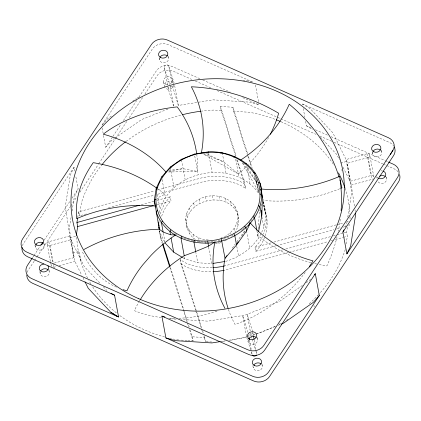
<?xml version="1.0" encoding="UTF-8"?>
<svg xmlns="http://www.w3.org/2000/svg" width="421" height="421" viewBox="0 0 421 421"><rect width="100%" height="100%" fill="white"/><g stroke="black" fill="none" stroke-linecap="round" stroke-linejoin="round"><path stroke-width="0.32" stroke-dasharray="2.1 1.58" d="M310.735 262.562A141.024 118.538 -10.4 0 1 257.778 235.402L257.962 232.787M258.236 228.866L259.562 209.916M340.263 219.157L339.921 221.935A159.717 155.796 -27.6 0 1 338.279 231.361M71.065 217.446L69.318 228.44L73.754 257.699L54.12 263.125M72.091 210.974L74.349 196.744L78.117 188.913L75.643 175.452M77.732 217.489L78.632 211.831L154.591 190.839M86.337 213.957L79.374 215.884L81.49 202.538A137.325 115.433 -10.4 0 1 101.703 165.053M159.37 212.468C168.753 169.447 235.55 157.58 259.404 194.544M225.588 261.399C242.596 256.384 257.857 244.333 263.778 227.235C266.609 217.91 265.035 208.506 263.083 199.196M347.062 221.667L346.651 224.256L345.036 227.614M347.783 217.141L351.682 192.56L346.951 161.338L332.785 132.731L310.151 108.676L302.436 104.019L302.788 105.939M346.13 243.88L347.341 236.255L346.599 232.208L347.493 226.556M349.235 224.33L349.035 225.577L348.825 224.419M195.386 239.433C188.287 235.218 186.182 226.651 185.703 218.952C186.203 207.985 195.386 199.475 205.548 196.754C215.994 194.102 228.277 196.944 234.765 206.006C239.028 213.757 240.459 224.025 235.313 231.739M187.219 228.719C180.446 199.849 228.845 188.15 238.012 215.32M224.551 236.734C233.629 232.066 240.186 221.572 237.265 211.274M257.778 235.402L258.31 232.839M74.822 170.963L74.117 167.116L70.349 174.947L65.318 206.648L70.049 237.865L84.216 266.477L99.751 282.98M156.601 200.049L157.943 197.686L164.821 194.318A151.25 127.137 -10.4 0 0 157.817 188.876M241.817 236.249L245.706 230.176M74.117 167.116L23.487 243.512A11.688 9.825 -10.4 0 0 22.313 245.953M32.554 257.668L33.638 256.031M33.996 255.484L40.148 246.211M44.126 240.207L70.16 200.917M71.97 198.186L78.117 188.913M103.524 135.462L105.692 147.292L112.565 136.925M112.928 136.378L120.885 124.374M123.416 120.553L136.793 100.366M138.962 97.088L156.323 70.896A11.688 9.825 -10.4 0 1 172.226 66.502L199.791 78.68M34.154 261.215L28.344 269.977A11.688 9.825 -10.4 0 0 27.17 272.419M34.517 260.667L36.695 257.384M37.053 256.836L70.444 206.453M70.807 205.906L76.975 196.596M79.879 192.213L98.388 164.285M98.751 163.737L115.08 139.093M115.443 138.546L127.058 121.022M129.236 117.733L142.661 97.472M144.84 94.188L157.18 75.564A11.688 9.825 -10.4 0 1 173.084 71.17L191.708 79.401M232.292 248.127L235.36 243.848M236.891 241.712L245.317 229.945M105.692 147.292L111.665 140.435L114.317 138.577M161.638 216.226A54.056 45.436 -10.4 0 1 166.879 205.527L171.026 200.759L170.284 196.712L166.137 201.48A54.056 45.436 -10.4 0 0 160.343 213.984M275.871 245.796L255.689 251.374L254.947 247.327L259.094 242.559A54.056 45.436 -10.4 0 0 262.499 236.481M255.689 251.374L259.836 246.606A54.056 45.436 -10.4 0 0 265.372 211.695L264.63 207.642L263.057 202.654M310.614 279.097L309.335 280.565L306.151 282.791M111.381 116.043L107.66 118.638L101.693 125.5L152.323 49.099A11.688 9.825 -10.4 0 1 168.226 44.705L252.711 82.042M132.626 101.203L136.346 98.603M114.849 138.209L141.409 119.659L168.421 108.85M302.431 285.391L279.591 301.341L245.001 315.182L207.927 321.149L181.283 319.481M226.293 240.102L222.983 241.675M137.409 97.861L140.409 96.662M252.374 335.626L255.379 334.427M255.979 334.185L275.187 326.501M278.192 325.296L280.591 324.338M168.968 170.858L170.789 170.147L183.135 168.705L197.586 171.436A141.024 118.538 -10.4 0 0 196.833 154.933M220.504 238.297L223.393 237.181M215.231 243.791L218.936 243.238L222.404 241.901M157.754 189.966L198.901 178.593A54.056 45.436 -10.4 0 1 239.696 181.151L245.059 184.387L245.801 188.434L240.444 185.198A54.056 45.436 -10.4 0 0 199.643 182.646L157.233 194.365M108.492 207.832L154.065 195.239M141.267 204.732L153.881 201.243M157.038 200.375L170.284 196.712M157.149 204.595L171.026 200.759M50.373 261.488L47.194 244.18A2.337 1.963 -10.4 0 1 48.852 241.68L69.754 235.907L73.754 257.699M373.806 176.82L369.806 155.023A2.337 1.963 -10.4 0 0 366.965 153.77L346.062 159.543L350.062 181.34L370.964 175.562A2.337 1.963 -10.4 0 1 373.885 177.325M70.049 237.865L76.348 236.123M340.652 163.08L346.951 161.338M47.194 244.18A2.337 1.963 -10.4 0 0 50.036 245.438L70.939 239.66L74.938 261.457L81.863 275.445M369.806 155.023A2.337 1.963 -10.4 0 1 368.149 157.522L347.246 163.301L351.246 185.093L354.598 207.2M72.849 253.121L79.148 251.379L81.206 262.588M53.435 267.33A2.337 1.963 -10.4 0 0 54.035 267.23L56.572 266.53M59.103 265.83L74.938 261.457M351.246 185.093L372.148 179.32A2.337 1.963 -10.4 0 0 373.195 178.757M254.947 247.327L271.345 242.796M273.871 242.096L336.311 224.84M336.937 224.667L343.878 222.751M347.03 221.878L348.293 221.53M276.502 245.622L333.9 229.761M336.421 229.066L340.205 228.019M343.357 227.145L345.883 226.451M282.665 249.874L226.33 265.446A54.056 45.436 -10.4 0 1 224.477 265.925M285.833 249L330.774 236.581M333.306 235.881L336.468 235.007M337.105 234.829L346.599 232.208M288.474 252.521L227.072 269.493A54.056 45.436 -10.4 0 1 223.967 270.266M289.106 252.347L327.717 241.675M330.885 240.801L332.785 240.275M335.316 239.581L342.91 237.481M343.541 237.302L347.341 236.255M169.058 171.41L182.172 168.789M172.463 86.068L178.325 105.445L213.073 99.851L250.111 102.171L259.11 104.897L242.333 97.483M220.936 341.494L225.44 340.768M228.656 340.252L246.674 337.353L251.005 351.061M178.909 318.276L186.061 317.86A143.814 119.08 -52.6 0 0 217.21 311.135M168.516 171.989L197.586 171.436M242.864 80.174L246.111 80.374L251.511 82.011M235.56 156.017L221.188 110.507L220.446 106.46L232.924 107.239L247.695 154.012M221.188 110.507L213.905 110.055A137.325 115.433 -10.4 0 0 201.591 111.128M232.924 107.239L233.666 111.291L249.258 112.265A137.325 115.433 -10.4 0 1 275.687 119.564M183.119 257.836L184.787 258.841L197.738 262.767L211.658 263.641L208.453 246.174M176.083 319.155L170.889 318.829L169.089 318.281M190.139 329.938L192.308 336.8L204.78 337.579L205.527 341.626L203.753 336.016M178.757 339.952L177.457 339.868A137.325 115.433 -10.4 0 1 169.742 338.284M181.356 340.115L187.203 340.478M187.85 340.521L193.05 340.847L192.308 336.8M206.132 341.663L212.81 342.084M208.332 239.975C198.891 239.781 189.487 233.844 186.477 224.672M205.39 243.748L206.622 243.838M203.875 153.612L208.895 154.902L223.977 162.132L238.386 173.989A141.024 118.538 -10.4 0 0 246.874 166.153M199.128 241.765L200.38 242.159M203.164 153.691L222.898 161.585M302.436 104.019L389.32 142.414A11.688 9.825 -10.4 0 1 393.556 145.819M202.785 80.006L230.35 92.188M305.614 121.327L306.435 125.811L311.829 128.195M315.424 129.784L328.606 135.609M331.001 136.667L384.931 160.501M385.531 160.764L387.925 161.822M195.312 80.995L210.932 87.9M216.941 90.552L316.071 134.362M319.676 135.957L331.69 141.267M334.095 142.33L382.757 163.832M383.363 164.101L394.177 168.879A11.688 9.825 -10.4 0 1 398.413 172.284M201.37 152.97L238.386 173.989M306.435 125.811L313.05 129.805M195.681 310.456L180.914 263.704L180.172 259.652L185.529 262.893A54.056 45.436 -10.4 0 0 212.4 267.688M180.914 263.704L186.271 266.94A54.056 45.436 -10.4 0 0 212.505 271.761M320.365 137.072L336.784 154.523L339.384 159.77M103.298 286.754L106.85 290.527M243.006 163.159L256.889 182.619L258.441 186.935M247.89 167.99L256.889 182.619M242.343 162.853L259.504 193.639M343.136 167.347L350.062 181.34M263.046 201.901L263.888 203.596M159.854 232.35L159.67 231.113L159.854 232.35L164.616 241.964M83.021 277.776L84.753 281.275M248.479 156.507L252.221 168.358M254.979 177.088L258.92 189.561M233.666 111.291L247.648 155.565M247.848 156.191L251.195 166.79M253.952 175.52L259.468 192.981M263.209 204.832L265.372 211.695M220.446 106.46L236.002 155.712M237.381 160.075L245.059 184.387M236.744 159.759L245.801 188.434M173.631 106.066L168.316 89.236L164.316 67.444A2.337 1.963 -10.4 0 1 165.974 64.945A2.337 1.963 -10.4 0 1 168.816 66.197L174.126 83.026M252.684 331.764L247.174 314.313L250.469 332.264M251.174 336.111L251.963 338.6M252.158 339.226L255.505 349.819M255.7 350.44L256.684 353.556A2.337 1.963 -10.4 0 1 256.763 354.066M164.316 67.444L169.826 84.889M247.99 332.385L242.675 315.555L246.674 337.353M251.2 351.688L252.184 354.803L251.6 351.598M180.172 259.652L201.827 328.227M202.617 330.722L203.996 335.084M204.19 335.711L204.78 337.579M195.876 311.082L201.391 328.538M201.585 329.159L202.769 332.9M159.122 229.671A54.056 45.436 -10.4 0 0 160.596 236.397L162.764 243.254M170.447 267.577L184.035 310.609M184.23 311.23L187.582 321.833M188.566 324.949L189.35 327.443M159.633 231.213A54.056 45.436 -10.4 0 0 161.338 240.444L162.327 243.559M169.81 267.261L187.14 322.139M187.34 322.76L188.519 326.501M189.503 329.622L193.05 340.847M381.294 150.018L381.615 151.765M386.257 177.062L386.473 178.23M372.19 151.918L372.617 154.254M376.727 176.631L377.048 178.383M368.149 157.522L372.148 179.32M366.965 153.77L370.964 175.562M341.836 169.537L342.073 170.826M345.273 188.255L345.509 189.545A137.325 115.433 -10.4 0 1 349.909 214.105M303.257 108.502L304.904 117.48M255.463 85.026L258.873 103.613M263.183 201.791L265.667 215.326M256.052 179.157L258.568 192.85M261.862 216.804L263.778 227.235M246.98 167L250.063 183.809M256.952 230.903L258.352 238.512M235.671 159.217L238.954 177.104M246.553 230.934L249.758 248.39M238.039 216.994L238.781 221.041M234.765 206.006L235.507 210.058M237.023 222.777L237.77 226.83M257.131 337.358L257.452 339.11M262.094 364.407L262.309 365.575M222.251 152.723L226.003 173.178M230.703 201.559L231.445 205.606M234.297 228.24L235.039 232.287M252.8 332.406L253.389 335.611M254.216 340.094L256.215 350.993M256.331 351.635L256.684 353.556M236.749 246.211L238.581 256.194M250.584 332.906L251.058 335.469M225.361 198.228L226.103 202.275M230.045 232.997L230.255 234.155M248.537 334.932L248.89 336.853M249.479 340.057L251.479 350.956M248.022 339.258L248.453 341.594M252.879 365.723L253.31 368.059M219.094 196.244L219.836 200.291M208.558 153.07L212.089 172.305M212.337 195.739L213.079 199.791M218.725 242.086L218.936 243.238M205.548 196.754L206.295 200.801M194.755 156.017L198.159 174.547M199.191 199.212L199.938 203.259M204.969 241.433L205.285 243.17M174.678 85.574L178.325 105.445M168.332 56.44L168.547 57.609M172.547 79.406L173.405 84.074M168.816 66.197L171.989 83.505M193.697 202.948L194.444 206.995M198.386 237.718L198.701 239.449M170.063 86.173L173.71 106.045M181.525 159.922L185.161 179.746M189.445 207.706L190.187 211.752M193.039 234.386L193.781 238.433M195.676 251.511L197.738 262.767M159.122 57.761L159.548 60.098M163.548 81.89L164.406 86.563A4.673 3.931 -10.4 0 1 167.142 81.758A4.673 3.931 -10.4 0 1 172.942 83.147M186.719 213.168L187.461 217.215M188.976 229.94L189.718 233.987M185.703 218.952L186.45 222.998M170.342 167.705L173.984 187.555M184.445 256.973L184.787 258.841M162.111 179.546L165.39 197.433M157.365 194.539L159.964 208.711M163.374 233.281L164.837 241.254M160.596 236.397L161.338 240.444M102.15 127.989L103.066 132.973M78.632 211.831L79.374 215.884M50.036 245.438L53.567 264.667M53.683 265.309L54.035 267.23M48.852 241.68L52.851 263.478M50.488 262.13L51.194 265.977M44.184 243.785L44.4 244.954M48.936 269.666L49.257 271.419M34.975 245.106L35.401 247.443M39.832 271.571L40.258 273.908M313.892 305.267L314.192 307.03M354.992 209.8L355.287 211.752M261.467 203.869L261.546 206.458M268.619 137.467A141.024 118.538 -10.4 0 1 248.658 164.337M319.171 264.551A141.024 118.538 -10.4 0 0 326.87 265.935A159.717 155.796 -27.6 0 0 337.021 236.97M316.824 264.046A141.024 118.538 -10.4 0 1 313.913 263.372M228.445 309.398A138.588 116.491 -10.4 0 0 235.044 324.48A144.803 137.814 -52.5 0 0 279.333 299.499L285.812 293.9A144.803 137.814 -52.5 0 0 305.462 272.055M339.7 188.776A138.588 116.491 -10.4 0 1 263.32 200.485M350.004 216.726A137.325 115.433 -10.4 0 1 350.025 219.346M345.225 249.6A137.325 115.433 -10.4 0 1 319.029 294.063M318.581 294.547A137.325 115.433 -10.4 0 1 308.656 304.194M288.09 319.244A137.325 115.433 -10.4 0 1 285.817 320.597M280.654 323.475A137.325 115.433 -10.4 0 1 278.965 324.365M275.529 326.091A137.325 115.433 -10.4 0 1 255.647 334.137M255.031 334.337A137.325 115.433 -10.4 0 1 248.201 336.39M246.953 336.726A137.325 115.433 -10.4 0 1 229.029 340.468M225.124 341.005A137.325 115.433 -10.4 0 1 221.22 341.447M164.648 337A137.325 115.433 -10.4 0 1 118.811 314.797M116.333 312.856A137.325 115.433 -10.4 0 1 92.188 286.091M90.81 283.859A137.325 115.433 -10.4 0 1 88.852 280.449M87.621 278.139A137.325 115.433 -10.4 0 1 76.775 237.376M126.079 141.403A137.325 115.433 -10.4 0 1 181.64 114.917M281.007 121.727A137.325 115.433 -10.4 0 1 333.816 164.943M264.63 207.642A54.056 45.436 -10.4 0 1 263.488 234.181M158.912 222.162A54.056 45.436 -10.4 0 1 159.091 220.267M116.449 287.164A145.934 95.504 -53.4 0 1 81.958 250.606M174.468 318.35A143.814 119.08 -52.6 0 1 168.742 318.181M161.201 317.513A143.814 119.08 -52.6 0 1 134.357 310.661A138.651 116.543 -10.4 0 1 139.109 301.625M139.414 301.104A138.651 116.543 -10.4 0 1 140.035 300.062M381.152 150.839A4.673 3.931 -10.4 0 1 377.705 156.896A4.673 3.931 -10.4 0 1 372.627 152.207M377.811 177.762A4.673 3.931 -10.4 0 1 377.079 176.978M381.137 170.858A4.673 3.931 -10.4 0 1 382.336 170.931M261.846 364.644A4.673 3.931 -10.4 0 1 258.994 370.575A4.673 3.931 -10.4 0 1 253.158 367.044M252.679 332.785A2.337 1.963 -10.4 0 1 249.264 334.153M256.989 338.179A4.673 3.931 -10.4 0 1 254.137 344.11A4.673 3.931 -10.4 0 1 248.301 340.578M168.084 56.682A4.673 3.931 -10.4 0 1 164.637 62.74A4.673 3.931 -10.4 0 1 159.559 58.051M159.617 226.84A54.056 45.436 -10.4 0 1 160.101 222.414M173.557 85.089A4.673 3.931 -10.4 0 1 170.089 89.073A4.673 3.931 -10.4 0 1 164.869 87.494M43.937 244.022A4.673 3.931 -10.4 0 1 40.49 250.085A4.673 3.931 -10.4 0 1 35.411 245.396M51.425 266.44A2.337 1.963 -10.4 0 1 51.804 264.041M255.042 214.731A52.593 44.21 -10.4 0 1 254.042 216.41M251.905 219.546A52.593 44.21 -10.4 0 1 250.342 221.546M249.932 222.035A52.593 44.21 -10.4 0 1 249.09 223.004M244.517 227.519A52.593 44.21 -10.4 0 1 243.091 228.724M242.601 229.119A52.593 44.21 -10.4 0 1 240.591 230.645M232.976 235.302A52.593 44.21 -10.4 0 1 231.24 236.149M228.861 237.207A52.593 44.21 -10.4 0 1 225.809 238.391M225.193 238.607A52.593 44.21 -10.4 0 1 223.33 239.217M220.204 240.102A52.593 44.21 -10.4 0 1 209.2 241.87M206.611 241.996A52.593 44.21 -10.4 0 1 194.991 241.207M193.123 240.865A52.593 44.21 -10.4 0 1 181.767 237.281M176.636 234.66A52.593 44.21 -10.4 0 1 173.436 232.613M206.385 153.212A52.593 44.21 -10.4 0 1 207.679 153.118M219.983 153.628A52.593 44.21 -10.4 0 1 221.241 153.823M233.345 157.27A52.593 44.21 -10.4 0 1 234.471 157.749M48.794 270.487A4.673 3.931 -10.4 0 1 45.347 276.55A4.673 3.931 -10.4 0 1 40.269 271.861M386.01 177.304A4.673 3.931 -10.4 0 1 384.284 182.782A4.673 3.931 -10.4 0 1 377.937 181.646M168.316 89.236A2.337 1.963 -10.4 0 1 169.973 86.737A2.337 1.963 -10.4 0 1 172.815 87.994M165.706 84.184A4.673 3.931 -10.4 0 0 172.699 80.422A4.673 3.931 -10.4 0 0 165.737 77.343A4.673 3.931 -10.4 0 0 165.706 84.184"/><path stroke-width="0.63" d="M258.573 231.555L261.751 216.189L262.472 197.923L261.025 189.008A138.588 116.491 -10.4 0 0 339.642 176.357A159.717 155.796 -27.6 0 1 341.121 210.542M260.931 190.313L261.025 189.008L261.062 190.297M194.207 240.228C220.057 244.633 249.532 231.334 258.457 205.659C261.704 194.281 259.894 182.093 253.389 172.2C245.69 161.943 234.139 155.623 221.709 153.06C195.86 148.655 166.384 161.953 157.454 187.634C154.212 199.007 156.023 211.195 162.522 221.088C170.226 231.345 181.777 237.665 194.207 240.228L193.986 242.312L195.676 251.511L184.214 255.731A138.651 116.543 -10.4 0 0 140.346 299.547M76.711 235.407A137.325 115.433 -10.4 0 1 76.69 232.792L77.68 226.556L76.938 222.509L77.632 218.115M181.604 236.413L181.035 238.386L184.214 255.731M208.169 152.213L208.332 151.849C231.392 150.665 257.768 164.274 261.194 188.924M228.045 308.204A138.588 116.491 -10.4 0 1 225.014 258.284L236.518 244.964L246.553 230.934L250.3 222.998A138.588 116.491 -10.4 0 0 312.982 260.862A144.803 137.814 -52.5 0 1 309.346 266.54M208.332 151.849L194.402 154.091L181.409 159.291L170.231 167.095L161.638 176.978L156.212 188.255L154.323 200.164L159.285 229.234L163.148 232.05L170.484 234.729L175.478 235.034A139.73 117.454 -10.4 0 0 150.892 255.521L142.698 264.941A139.73 117.454 -10.4 0 0 126.979 290.785A145.934 95.504 -53.4 0 1 123.021 289.648M388.525 162.09L393.319 164.206A11.688 9.825 -10.4 0 1 397.513 177.488L346.883 253.884L342.883 232.087L343.962 229.85M346.883 253.884L350.651 246.053L355.682 214.352L355.482 213.052M170.8 229.882L169.926 231.676L170.484 234.729M390.33 154.56L393.83 148.581A11.688 9.825 -10.4 0 0 388.462 137.741L167.369 40.037A11.688 9.825 -10.4 0 0 151.465 44.431L22.634 238.844A11.688 9.825 -10.4 0 0 26.823 252.121L247.916 349.83A11.688 9.825 -10.4 0 0 263.82 345.436L393.025 150.244M236.865 243.98L238.281 241.77M248.532 225.756L250.3 222.998L249.532 224.067M32.191 258.215L27.491 265.309A11.688 9.825 -10.4 0 0 31.68 278.586L118.564 316.981L114.565 295.189L113.459 294.521M40.869 245.117L42.679 242.391M315.308 273.708L264.677 350.104A11.688 9.825 -10.4 0 1 248.774 354.498L161.89 316.103L165.89 337.9L252.774 376.295A11.688 9.825 -10.4 0 0 268.677 371.901L319.307 295.5L315.308 273.708L314.455 274.687M342.883 232.087L393.509 155.691A11.688 9.825 -10.4 0 0 394.224 146.945M162.522 221.088L161.422 222.641L163.148 232.05M226.93 255.61L225.014 258.284L221.299 238.896M319.307 295.5L313.392 302.32L283.591 323.139L281.191 324.096M157.343 210.632L156.102 211.895C165.169 238.233 196.765 247.869 221.83 240.944C246.564 234.265 267.972 209.763 260.136 183.14L258.568 182.656M155.617 199.217L154.323 200.164L155.212 206.027A138.588 116.491 -10.4 0 0 76.59 218.678A200.838 121.827 -2.7 0 1 93.22 162.674A151.25 127.137 -10.4 0 1 156.78 188.134M195.676 251.511L208.453 246.174L214.868 242.059A138.588 116.491 -10.4 0 0 224.898 308.256M221.709 153.06L222.251 152.723M157.454 187.634L156.212 188.255L156.444 189.513M161.638 176.978L162.732 176.657M76.938 222.509L139.377 205.253M77.68 226.556L153.365 205.643M234.308 156.88L235.202 156.644M212.921 263.435L224.319 261.599M220.294 341.594L211.926 342.941L174.889 340.626L165.89 337.9M170.231 167.095L171.094 167.048M245.117 163.406L246.306 163.353M253.389 172.2L254.81 172.394L255.037 173.62M181.409 159.291L181.967 159.454M161.89 316.103L164.89 317.013M114.565 295.189L27.681 256.794A11.688 9.825 -10.4 0 1 22.013 247.232M260.299 194.07L261.909 194.87L262.472 197.923M165.174 243.096L173.678 252.137L182.567 257.499M85.042 281.86L88.215 288.269L110.849 312.324L118.564 316.981M111.018 293.205L113.102 294.542M110.849 312.324L117.106 316.339M258.457 205.659L260.02 206.779L261.751 216.189M253.179 216.631L254.594 218.057L256.836 230.261M244.817 226.24L246.001 227.935L246.553 230.934M194.402 154.091L194.613 154.391M233.944 233.834L234.829 235.739L236.518 244.964M162.959 243.88L170.052 266.33M162.522 244.185L169.61 266.635M253.51 336.247L254.095 339.458M249.127 338.137L249.364 339.415M208.453 246.174L207.748 241.075M171.079 237.954L173.678 252.137M155.354 205.785L155.591 207.074M158.359 222.472L158.917 226.177M159.106 227.408L159.385 229.261M261.662 210.337L261.794 214.857M165.937 172.036A138.588 116.491 -10.4 0 0 103.25 134.173A159.717 107.839 13.2 0 1 130.226 118.696L136.367 116.27A159.717 107.839 13.2 0 1 177.199 106.887A141.024 118.538 -10.4 0 1 196.665 153.676M201.37 152.97A138.588 116.491 -10.4 0 0 191.339 86.779A159.717 131.005 27.5 0 1 228.74 92.425L236.149 94.509A159.717 131.005 27.5 0 1 278.644 113.233A141.024 118.538 -10.4 0 1 270.329 134.257M84.068 249.427A141.024 118.538 -10.4 0 1 159.285 229.234M240.754 160.001A138.588 116.491 -10.4 0 0 289.253 104.25A144.803 128.526 34.3 0 1 318.276 135.309L322.965 142.314A144.803 128.526 34.3 0 1 339.021 176.957M102.114 164.543A137.325 115.433 -10.4 0 1 125.558 141.798M182.272 114.754A137.325 115.433 -10.4 0 1 200.938 111.212M276.287 119.796A137.325 115.433 -10.4 0 1 280.423 121.48M338.484 172.836A137.325 115.433 -10.4 0 1 344.915 187.724M339.926 179.967A144.803 128.526 34.3 0 1 341.936 187.834A138.588 116.491 -10.4 0 1 340.821 188.308M373.095 151.234A4.673 3.931 -10.4 0 1 380.421 150.055M379.663 176.167A4.673 3.931 -10.4 0 1 385.278 176.52M253.789 365.039A4.673 3.931 -10.4 0 1 261.109 363.86M160.027 57.077A4.673 3.931 -10.4 0 1 167.353 55.898M26.765 274.992A11.688 9.825 -10.4 0 0 32.538 283.259L253.631 380.963A11.688 9.825 -10.4 0 0 269.535 376.569L398.366 182.156A11.688 9.825 -10.4 0 0 399.566 174.604M248.932 338.573A4.673 3.931 -10.4 0 1 256.252 337.395M224.477 265.925A54.056 45.436 -10.4 0 1 213.031 267.651M158.985 228.419A54.056 45.436 -10.4 0 1 158.891 227.166M35.88 244.422A4.673 3.931 -10.4 0 1 43.205 243.243M47.941 265.819A4.673 3.931 -10.4 0 1 45.473 271.624A4.673 3.931 -10.4 0 1 39.316 268.903A4.673 3.931 -10.4 0 1 43.921 264.041M383.457 171.268A4.673 3.931 -10.4 0 1 385.136 176.583A4.673 3.931 -10.4 0 1 378.774 178.341M256.447 355.066A2.337 1.963 -10.4 0 1 252.416 355.266M223.967 270.266A54.056 45.436 -10.4 0 1 213.142 271.734M40.737 270.887A4.673 3.931 -10.4 0 1 48.062 269.708M373.916 151.876A4.673 3.931 -10.4 0 0 380.91 148.113A4.673 3.931 -10.4 0 0 373.948 145.035A4.673 3.931 -10.4 0 0 373.916 151.876M254.61 365.681A4.673 3.931 -10.4 0 0 261.604 361.918A4.673 3.931 -10.4 0 0 254.642 358.839A4.673 3.931 -10.4 0 0 254.61 365.681M160.848 57.719A4.673 3.931 -10.4 0 0 167.842 53.956A4.673 3.931 -10.4 0 0 160.88 50.878A4.673 3.931 -10.4 0 0 160.848 57.719M138.835 298.768A137.325 115.433 -10.4 0 0 344.31 188.208A137.325 115.433 -10.4 0 0 139.783 97.819A137.325 115.433 -10.4 0 0 138.835 298.768M36.701 245.064A4.673 3.931 -10.4 0 0 43.695 241.296A4.673 3.931 -10.4 0 0 36.732 238.223A4.673 3.931 -10.4 0 0 36.701 245.064M249.753 339.215A4.673 3.931 -10.4 0 0 256.747 335.453A4.673 3.931 -10.4 0 0 249.785 332.374A4.673 3.931 -10.4 0 0 249.753 339.215"/></g></svg>
